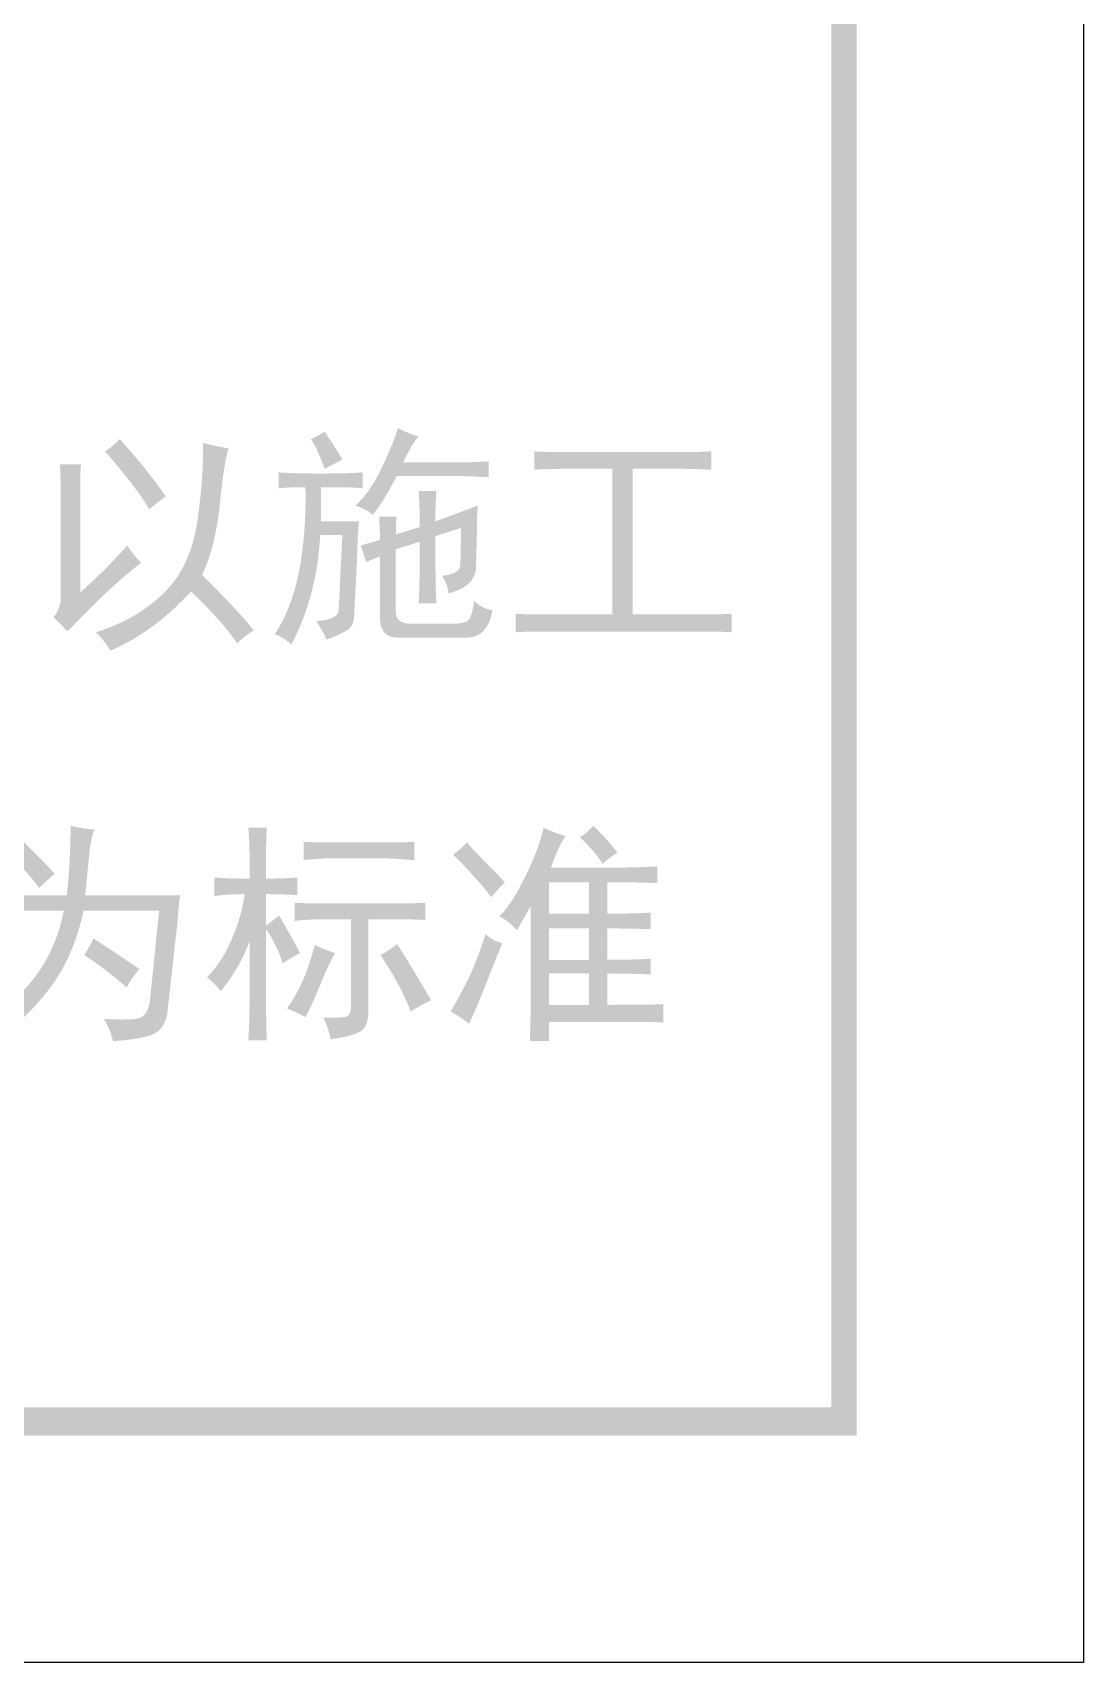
# Model space of a CAD drawing. Header units: inches. Extents: x 11 to 286, y 6 to 196.
# Drawn here: x 270.4 to 286.1, y 5.64 to 29.98 of the extents above; entities that cross this region are included whole.
import ezdxf

# ---------------------------------------------------------------- set-up
doc = ezdxf.new("R2010")
doc.units = ezdxf.units.IN
doc.header["$MEASUREMENT"] = 0
doc.layers.add('PDF_几何图形', color=7, linetype='Continuous')
doc.layers.add('PDF_实体填充', color=7, linetype='Continuous', true_color=0xffffff)

msp = doc.modelspace()

# ---------------------------------------------------------------- hatches: boundary and pattern name
at = {"layer": 'PDF_实体填充', "transparency": 33554559}
h = msp.add_hatch(color=7, dxfattribs=at)
h.paths.add_polyline_path([(254.31, 191.445), (254.734, 191.022), (282.716, 191.445)], flags=0)
h.paths.add_polyline_path([(254.734, 191.022), (282.716, 191.445), (282.335, 191.022)], flags=0)
h.paths.add_polyline_path([(282.716, 191.445), (282.335, 191.022), (282.716, 9.031)], flags=0)
h.paths.add_polyline_path([(282.335, 191.022), (282.716, 9.031), (282.335, 9.454)], flags=0)
h.paths.add_polyline_path([(282.716, 9.031), (282.335, 9.454), (254.31, 9.031)], flags=0)
h.paths.add_polyline_path([(282.335, 9.454), (254.31, 9.031), (254.734, 9.454)], flags=0)
h.paths.add_polyline_path([(254.31, 9.031), (254.734, 9.454), (254.31, 191.445)], flags=0)
h.paths.add_polyline_path([(254.734, 9.454), (254.31, 191.445), (254.734, 191.022), (254.734, 9.454)], flags=0)
h = msp.add_hatch(color=7, dxfattribs=at)
edge = h.paths.add_edge_path(flags=0)
edge.add_spline(control_points=[(273.331, 23.773), (273.287, 23.652), (273.243, 23.371), (273.199, 22.941)], knot_values=[0, 0, 0, 0, 1, 1, 1, 1], degree=3, periodic=0)
edge.add_spline(control_points=[(273.199, 22.941), (273.155, 22.511), (273.067, 22.158), (272.934, 21.883)], knot_values=[0, 0, 0, 0, 1, 1, 1, 1], degree=3, periodic=0)
edge.add_spline(control_points=[(272.934, 21.883), (273.309, 21.513), (273.563, 21.238), (273.706, 21.056)], knot_values=[0, 0, 0, 0, 1, 1, 1, 1], degree=3, periodic=0)
edge.add_spline(control_points=[(273.706, 21.056), (273.618, 21.001), (273.535, 20.94), (273.458, 20.863)], knot_values=[0, 0, 0, 0, 1, 1, 1, 1], degree=3, periodic=0)
edge.add_spline(control_points=[(273.458, 20.863), (273.293, 21.105), (273.061, 21.359), (272.769, 21.635)], knot_values=[0, 0, 0, 0, 1, 1, 1, 1], degree=3, periodic=0)
edge.add_spline(control_points=[(272.769, 21.635), (272.405, 21.238), (272.008, 20.946), (271.567, 20.753)], knot_values=[0, 0, 0, 0, 1, 1, 1, 1], degree=3, periodic=0)
edge.add_spline(control_points=[(271.567, 20.753), (271.474, 20.89), (271.402, 20.984), (271.347, 21.028)], knot_values=[0, 0, 0, 0, 1, 1, 1, 1], degree=3, periodic=0)
edge.add_spline(control_points=[(271.347, 21.028), (271.744, 21.149), (272.08, 21.342), (272.356, 21.607)], knot_values=[0, 0, 0, 0, 1, 1, 1, 1], degree=3, periodic=0)
edge.add_spline(control_points=[(272.356, 21.607), (272.631, 21.872), (272.797, 22.235), (272.863, 22.687)], knot_values=[0, 0, 0, 0, 1, 1, 1, 1], degree=3, periodic=0)
edge.add_spline(control_points=[(272.863, 22.687), (272.929, 23.139), (272.957, 23.531), (272.945, 23.856)], knot_values=[0, 0, 0, 0, 1, 1, 1, 1], degree=3, periodic=0)
edge.add_spline(control_points=[(272.945, 23.856), (273.1, 23.817), (273.232, 23.79), (273.331, 23.773)], knot_values=[0, 0, 0, 0, 1, 1, 1, 1], degree=3, periodic=0)
edge.add_line((273.331, 23.773), (273.331, 23.773))
edge = h.paths.add_edge_path(flags=0)
edge.add_spline(control_points=[(271.815, 22.324), (271.882, 22.224), (271.948, 22.136), (272.025, 22.064)], knot_values=[0, 0, 0, 0, 1, 1, 1, 1], degree=3, periodic=0)
edge.add_spline(control_points=[(272.025, 22.064), (271.716, 21.833), (271.352, 21.491), (270.923, 21.039)], knot_values=[0, 0, 0, 0, 1, 1, 1, 1], degree=3, periodic=0)
edge.add_spline(control_points=[(270.923, 21.039), (270.834, 21.138), (270.768, 21.205), (270.713, 21.249)], knot_values=[0, 0, 0, 0, 1, 1, 1, 1], degree=3, periodic=0)
edge.add_spline(control_points=[(270.713, 21.249), (270.785, 21.337), (270.823, 21.442), (270.823, 21.552)], knot_values=[0, 0, 0, 0, 1, 1, 1, 1], degree=3, periodic=0)
edge.add_line((270.823, 21.552), (270.823, 23.084))
edge.add_spline(control_points=[(270.823, 23.084), (270.823, 23.217), (270.818, 23.371), (270.812, 23.536)], knot_values=[0, 0, 0, 0, 1, 1, 1, 1], degree=3, periodic=0)
edge.add_line((270.812, 23.536), (271.126, 23.536))
edge.add_spline(control_points=[(271.126, 23.536), (271.115, 23.47), (271.115, 23.365), (271.115, 23.222)], knot_values=[0, 0, 0, 0, 1, 1, 1, 1], degree=3, periodic=0)
edge.add_line((271.115, 23.222), (271.115, 21.624))
edge.add_spline(control_points=[(271.115, 21.624), (271.38, 21.861), (271.612, 22.092), (271.815, 22.324)], knot_values=[0, 0, 0, 0, 1, 1, 1, 1], degree=3, periodic=0)
edge.add_line((271.815, 22.324), (271.815, 22.324))
edge = h.paths.add_edge_path(flags=0)
edge.add_spline(control_points=[(271.705, 23.911), (271.804, 23.801), (271.915, 23.674), (272.025, 23.542)], knot_values=[0, 0, 0, 0, 1, 1, 1, 1], degree=3, periodic=0)
edge.add_spline(control_points=[(272.025, 23.542), (272.135, 23.409), (272.256, 23.244), (272.394, 23.057)], knot_values=[0, 0, 0, 0, 1, 1, 1, 1], degree=3, periodic=0)
edge.add_spline(control_points=[(272.394, 23.057), (272.312, 23.002), (272.229, 22.935), (272.146, 22.864)], knot_values=[0, 0, 0, 0, 1, 1, 1, 1], degree=3, periodic=0)
edge.add_spline(control_points=[(272.146, 22.864), (272.025, 23.073), (271.804, 23.36), (271.485, 23.729)], knot_values=[0, 0, 0, 0, 1, 1, 1, 1], degree=3, periodic=0)
edge.add_spline(control_points=[(271.485, 23.729), (271.556, 23.773), (271.628, 23.834), (271.705, 23.911)], knot_values=[0, 0, 0, 0, 1, 1, 1, 1], degree=3, periodic=0)
edge.add_line((271.705, 23.911), (271.705, 23.911))
h = msp.add_hatch(color=7, dxfattribs=at)
edge = h.paths.add_edge_path(flags=0)
edge.add_spline(control_points=[(275.592, 22.406), (275.592, 22.505), (275.586, 22.621), (275.581, 22.754)], knot_values=[0, 0, 0, 0, 1, 1, 1, 1], degree=3, periodic=0)
edge.add_line((275.581, 22.754), (275.84, 22.754))
edge.add_spline(control_points=[(275.84, 22.754), (275.829, 22.632), (275.829, 22.544), (275.829, 22.489)], knot_values=[0, 0, 0, 0, 1, 1, 1, 1], degree=3, periodic=0)
edge.add_line((275.829, 22.489), (276.187, 22.599))
edge.add_spline(control_points=[(276.187, 22.599), (276.187, 22.776), (276.182, 22.952), (276.171, 23.139)], knot_values=[0, 0, 0, 0, 1, 1, 1, 1], degree=3, periodic=0)
edge.add_line((276.171, 23.139), (276.435, 23.139))
edge.add_spline(control_points=[(276.435, 23.139), (276.424, 22.974), (276.419, 22.82), (276.419, 22.682)], knot_values=[0, 0, 0, 0, 1, 1, 1, 1], degree=3, periodic=0)
edge.add_line((276.419, 22.682), (277.053, 22.919))
edge.add_spline(control_points=[(277.053, 22.919), (277.042, 22.776), (277.042, 22.66), (277.042, 22.561)], knot_values=[0, 0, 0, 0, 1, 1, 1, 1], degree=3, periodic=0)
edge.add_line((277.042, 22.561), (277.025, 21.954))
edge.add_spline(control_points=[(277.025, 21.954), (277.003, 21.861), (276.965, 21.789), (276.898, 21.739)], knot_values=[0, 0, 0, 0, 1, 1, 1, 1], degree=3, periodic=0)
edge.add_spline(control_points=[(276.898, 21.739), (276.832, 21.684), (276.739, 21.64), (276.612, 21.607)], knot_values=[0, 0, 0, 0, 1, 1, 1, 1], degree=3, periodic=0)
edge.add_spline(control_points=[(276.612, 21.607), (276.612, 21.695), (276.579, 21.783), (276.518, 21.872)], knot_values=[0, 0, 0, 0, 1, 1, 1, 1], degree=3, periodic=0)
edge.add_spline(control_points=[(276.518, 21.872), (276.705, 21.888), (276.799, 21.949), (276.794, 22.048)], knot_values=[0, 0, 0, 0, 1, 1, 1, 1], degree=3, periodic=0)
edge.add_line((276.794, 22.048), (276.805, 22.588))
edge.add_line((276.805, 22.588), (276.419, 22.461))
edge.add_spline(control_points=[(276.419, 22.461), (276.419, 21.965), (276.424, 21.629), (276.435, 21.458)], knot_values=[0, 0, 0, 0, 1, 1, 1, 1], degree=3, periodic=0)
edge.add_line((276.435, 21.458), (276.171, 21.458))
edge.add_spline(control_points=[(276.171, 21.458), (276.182, 21.679), (276.187, 21.982), (276.187, 22.379)], knot_values=[0, 0, 0, 0, 1, 1, 1, 1], degree=3, periodic=0)
edge.add_line((276.187, 22.379), (275.829, 22.268))
edge.add_line((275.829, 22.268), (275.829, 21.331))
edge.add_spline(control_points=[(275.829, 21.331), (275.829, 21.21), (275.906, 21.155), (276.061, 21.155)], knot_values=[0, 0, 0, 0, 1, 1, 1, 1], degree=3, periodic=0)
edge.add_line((276.061, 21.155), (276.694, 21.155))
edge.add_spline(control_points=[(276.694, 21.155), (276.777, 21.155), (276.843, 21.166), (276.893, 21.194)], knot_values=[0, 0, 0, 0, 1, 1, 1, 1], degree=3, periodic=0)
edge.add_spline(control_points=[(276.893, 21.194), (276.942, 21.221), (276.976, 21.32), (276.998, 21.497)], knot_values=[0, 0, 0, 0, 1, 1, 1, 1], degree=3, periodic=0)
edge.add_spline(control_points=[(276.998, 21.497), (277.08, 21.414), (277.174, 21.37), (277.273, 21.359)], knot_values=[0, 0, 0, 0, 1, 1, 1, 1], degree=3, periodic=0)
edge.add_spline(control_points=[(277.273, 21.359), (277.229, 21.083), (277.097, 20.946), (276.876, 20.946)], knot_values=[0, 0, 0, 0, 1, 1, 1, 1], degree=3, periodic=0)
edge.add_line((276.876, 20.946), (275.868, 20.946))
edge.add_spline(control_points=[(275.868, 20.946), (275.68, 20.946), (275.592, 21.05), (275.592, 21.249)], knot_values=[0, 0, 0, 0, 1, 1, 1, 1], degree=3, periodic=0)
edge.add_line((275.592, 21.249), (275.592, 22.158))
edge.add_spline(control_points=[(275.592, 22.158), (275.526, 22.136), (275.46, 22.109), (275.388, 22.076)], knot_values=[0, 0, 0, 0, 1, 1, 1, 1], degree=3, periodic=0)
edge.add_line((275.388, 22.076), (275.305, 22.324))
edge.add_line((275.305, 22.324), (275.592, 22.406))
edge = h.paths.add_edge_path(flags=0)
edge.add_spline(control_points=[(275.333, 23.178), (275.212, 23.189), (275.09, 23.194), (274.975, 23.194)], knot_values=[0, 0, 0, 0, 1, 1, 1, 1], degree=3, periodic=0)
edge.add_line((274.975, 23.194), (274.71, 23.194))
edge.add_line((274.71, 23.194), (274.71, 22.682))
edge.add_line((274.71, 22.682), (275.278, 22.682))
edge.add_spline(control_points=[(275.278, 22.682), (275.267, 22.572), (275.256, 22.384), (275.25, 22.131)], knot_values=[0, 0, 0, 0, 1, 1, 1, 1], degree=3, periodic=0)
edge.add_line((275.25, 22.131), (275.206, 21.276))
edge.add_spline(control_points=[(275.206, 21.276), (275.206, 21.172), (275.168, 21.1), (275.096, 21.056)], knot_values=[0, 0, 0, 0, 1, 1, 1, 1], degree=3, periodic=0)
edge.add_spline(control_points=[(275.096, 21.056), (275.019, 21.012), (274.92, 20.962), (274.793, 20.918)], knot_values=[0, 0, 0, 0, 1, 1, 1, 1], degree=3, periodic=0)
edge.add_spline(control_points=[(274.793, 20.918), (274.765, 20.984), (274.716, 21.072), (274.644, 21.194)], knot_values=[0, 0, 0, 0, 1, 1, 1, 1], degree=3, periodic=0)
edge.add_spline(control_points=[(274.644, 21.194), (274.864, 21.21), (274.975, 21.265), (274.975, 21.359)], knot_values=[0, 0, 0, 0, 1, 1, 1, 1], degree=3, periodic=0)
edge.add_line((274.975, 21.359), (275.03, 22.478))
edge.add_line((275.03, 22.478), (274.699, 22.478))
edge.add_spline(control_points=[(274.699, 22.478), (274.666, 21.872), (274.523, 21.326), (274.269, 20.846)], knot_values=[0, 0, 0, 0, 1, 1, 1, 1], degree=3, periodic=0)
edge.add_spline(control_points=[(274.269, 20.846), (274.192, 20.912), (274.109, 20.968), (274.021, 21.001)], knot_values=[0, 0, 0, 0, 1, 1, 1, 1], degree=3, periodic=0)
edge.add_spline(control_points=[(274.021, 21.001), (274.341, 21.475), (274.495, 22.208), (274.479, 23.194)], knot_values=[0, 0, 0, 0, 1, 1, 1, 1], degree=3, periodic=0)
edge.add_spline(control_points=[(274.479, 23.194), (274.33, 23.194), (274.197, 23.189), (274.076, 23.178)], knot_values=[0, 0, 0, 0, 1, 1, 1, 1], degree=3, periodic=0)
edge.add_line((274.076, 23.178), (274.076, 23.415))
edge.add_spline(control_points=[(274.076, 23.415), (274.219, 23.404), (274.429, 23.398), (274.699, 23.398)], knot_values=[0, 0, 0, 0, 1, 1, 1, 1], degree=3, periodic=0)
edge.add_spline(control_points=[(274.699, 23.398), (274.975, 23.398), (275.184, 23.404), (275.333, 23.415)], knot_values=[0, 0, 0, 0, 1, 1, 1, 1], degree=3, periodic=0)
edge.add_line((275.333, 23.415), (275.333, 23.178))
edge = h.paths.add_edge_path(flags=0)
edge.add_spline(control_points=[(276.171, 23.95), (276.116, 23.906), (276.038, 23.773), (275.939, 23.564)], knot_values=[0, 0, 0, 0, 1, 1, 1, 1], degree=3, periodic=0)
edge.add_line((275.939, 23.564), (276.711, 23.564))
edge.add_spline(control_points=[(276.711, 23.564), (276.876, 23.564), (277.042, 23.569), (277.218, 23.58)], knot_values=[0, 0, 0, 0, 1, 1, 1, 1], degree=3, periodic=0)
edge.add_line((277.218, 23.58), (277.218, 23.343))
edge.add_spline(control_points=[(277.218, 23.343), (277.042, 23.354), (276.876, 23.36), (276.711, 23.36)], knot_values=[0, 0, 0, 0, 1, 1, 1, 1], degree=3, periodic=0)
edge.add_line((276.711, 23.36), (275.84, 23.36))
edge.add_spline(control_points=[(275.84, 23.36), (275.719, 23.117), (275.603, 22.924), (275.482, 22.781)], knot_values=[0, 0, 0, 0, 1, 1, 1, 1], degree=3, periodic=0)
edge.add_spline(control_points=[(275.482, 22.781), (275.416, 22.842), (275.333, 22.886), (275.223, 22.919)], knot_values=[0, 0, 0, 0, 1, 1, 1, 1], degree=3, periodic=0)
edge.add_spline(control_points=[(275.223, 22.919), (275.366, 23.046), (275.504, 23.239), (275.625, 23.498)], knot_values=[0, 0, 0, 0, 1, 1, 1, 1], degree=3, periodic=0)
edge.add_spline(control_points=[(275.625, 23.498), (275.746, 23.751), (275.823, 23.944), (275.857, 24.076)], knot_values=[0, 0, 0, 0, 1, 1, 1, 1], degree=3, periodic=0)
edge.add_spline(control_points=[(275.857, 24.076), (275.972, 24.021), (276.077, 23.977), (276.171, 23.95)], knot_values=[0, 0, 0, 0, 1, 1, 1, 1], degree=3, periodic=0)
edge.add_line((276.171, 23.95), (276.171, 23.95))
edge = h.paths.add_edge_path(flags=0)
edge.add_spline(control_points=[(274.765, 24.021), (274.864, 23.878), (274.953, 23.74), (275.03, 23.608)], knot_values=[0, 0, 0, 0, 1, 1, 1, 1], degree=3, periodic=0)
edge.add_spline(control_points=[(275.03, 23.608), (274.942, 23.558), (274.853, 23.514), (274.765, 23.47)], knot_values=[0, 0, 0, 0, 1, 1, 1, 1], degree=3, periodic=0)
edge.add_spline(control_points=[(274.765, 23.47), (274.699, 23.652), (274.633, 23.801), (274.561, 23.911)], knot_values=[0, 0, 0, 0, 1, 1, 1, 1], degree=3, periodic=0)
edge.add_spline(control_points=[(274.561, 23.911), (274.633, 23.944), (274.699, 23.983), (274.765, 24.021)], knot_values=[0, 0, 0, 0, 1, 1, 1, 1], degree=3, periodic=0)
edge.add_line((274.765, 24.021), (274.765, 24.021))
h = msp.add_hatch(color=7, dxfattribs=at)
edge = h.paths.add_edge_path(flags=0)
edge.add_spline(control_points=[(279.936, 23.718), (280.157, 23.718), (280.355, 23.718), (280.543, 23.729)], knot_values=[0, 0, 0, 0, 1, 1, 1, 1], degree=3, periodic=0)
edge.add_line((280.543, 23.729), (280.543, 23.454))
edge.add_spline(control_points=[(280.543, 23.454), (280.355, 23.465), (280.157, 23.47), (279.936, 23.47)], knot_values=[0, 0, 0, 0, 1, 1, 1, 1], degree=3, periodic=0)
edge.add_line((279.936, 23.47), (279.368, 23.47))
edge.add_line((279.368, 23.47), (279.368, 21.293))
edge.add_line((279.368, 21.293), (280.267, 21.293))
edge.add_spline(control_points=[(280.267, 21.293), (280.476, 21.293), (280.669, 21.293), (280.846, 21.304)], knot_values=[0, 0, 0, 0, 1, 1, 1, 1], degree=3, periodic=0)
edge.add_line((280.846, 21.304), (280.846, 21.028))
edge.add_spline(control_points=[(280.846, 21.028), (280.669, 21.039), (280.476, 21.039), (280.278, 21.039)], knot_values=[0, 0, 0, 0, 1, 1, 1, 1], degree=3, periodic=0)
edge.add_line((280.278, 21.039), (278.145, 21.039))
edge.add_spline(control_points=[(278.145, 21.039), (277.941, 21.039), (277.764, 21.039), (277.621, 21.028)], knot_values=[0, 0, 0, 0, 1, 1, 1, 1], degree=3, periodic=0)
edge.add_line((277.621, 21.028), (277.621, 21.304))
edge.add_spline(control_points=[(277.621, 21.304), (277.775, 21.293), (277.952, 21.293), (278.156, 21.293)], knot_values=[0, 0, 0, 0, 1, 1, 1, 1], degree=3, periodic=0)
edge.add_line((278.156, 21.293), (279.065, 21.293))
edge.add_line((279.065, 21.293), (279.065, 23.47))
edge.add_line((279.065, 23.47), (278.514, 23.47))
edge.add_spline(control_points=[(278.514, 23.47), (278.272, 23.47), (278.068, 23.465), (277.897, 23.454)], knot_values=[0, 0, 0, 0, 1, 1, 1, 1], degree=3, periodic=0)
edge.add_line((277.897, 23.454), (277.897, 23.729))
edge.add_spline(control_points=[(277.897, 23.729), (278.068, 23.718), (278.272, 23.718), (278.514, 23.718)], knot_values=[0, 0, 0, 0, 1, 1, 1, 1], degree=3, periodic=0)
edge.add_line((278.514, 23.718), (279.936, 23.718))
h = msp.add_hatch(color=7, dxfattribs=at)
edge = h.paths.add_edge_path(flags=0)
edge.add_spline(control_points=[(271.327, 18.082), (271.288, 17.994), (271.261, 17.872), (271.25, 17.718)], knot_values=[0, 0, 0, 0, 1, 1, 1, 1], degree=3, periodic=0)
edge.add_spline(control_points=[(271.25, 17.718), (271.233, 17.564), (271.211, 17.354), (271.189, 17.101)], knot_values=[0, 0, 0, 0, 1, 1, 1, 1], degree=3, periodic=0)
edge.add_line((271.189, 17.101), (272.606, 17.101))
edge.add_spline(control_points=[(272.606, 17.101), (272.584, 16.946), (272.573, 16.814), (272.567, 16.704)], knot_values=[0, 0, 0, 0, 1, 1, 1, 1], degree=3, periodic=0)
edge.add_line((272.567, 16.704), (272.413, 15.326))
edge.add_spline(control_points=[(272.413, 15.326), (272.385, 15.16), (272.297, 15.05), (272.154, 15.006)], knot_values=[0, 0, 0, 0, 1, 1, 1, 1], degree=3, periodic=0)
edge.add_spline(control_points=[(272.154, 15.006), (272.005, 14.962), (271.823, 14.934), (271.603, 14.923)], knot_values=[0, 0, 0, 0, 1, 1, 1, 1], degree=3, periodic=0)
edge.add_spline(control_points=[(271.603, 14.923), (271.569, 15.056), (271.525, 15.166), (271.465, 15.254)], knot_values=[0, 0, 0, 0, 1, 1, 1, 1], degree=3, periodic=0)
edge.add_spline(control_points=[(271.465, 15.254), (271.74, 15.238), (271.917, 15.243), (271.999, 15.265)], knot_values=[0, 0, 0, 0, 1, 1, 1, 1], degree=3, periodic=0)
edge.add_spline(control_points=[(271.999, 15.265), (272.082, 15.293), (272.132, 15.375), (272.154, 15.519)], knot_values=[0, 0, 0, 0, 1, 1, 1, 1], degree=3, periodic=0)
edge.add_line((272.154, 15.519), (272.292, 16.869))
edge.add_line((272.292, 16.869), (271.162, 16.869))
edge.add_spline(control_points=[(271.162, 16.869), (271.073, 16.445), (270.919, 16.075), (270.699, 15.767)], knot_values=[0, 0, 0, 0, 1, 1, 1, 1], degree=3, periodic=0)
edge.add_spline(control_points=[(270.699, 15.767), (270.473, 15.453), (270.191, 15.177), (269.85, 14.923)], knot_values=[0, 0, 0, 0, 1, 1, 1, 1], degree=3, periodic=0)
edge.add_spline(control_points=[(269.85, 14.923), (269.756, 15.045), (269.673, 15.127), (269.602, 15.171)], knot_values=[0, 0, 0, 0, 1, 1, 1, 1], degree=3, periodic=0)
edge.add_spline(control_points=[(269.602, 15.171), (269.894, 15.315), (270.158, 15.535), (270.395, 15.827)], knot_values=[0, 0, 0, 0, 1, 1, 1, 1], degree=3, periodic=0)
edge.add_spline(control_points=[(270.395, 15.827), (270.627, 16.114), (270.787, 16.461), (270.869, 16.869)], knot_values=[0, 0, 0, 0, 1, 1, 1, 1], degree=3, periodic=0)
edge.add_line((270.869, 16.869), (270.417, 16.869))
edge.add_spline(control_points=[(270.417, 16.869), (270.258, 16.869), (270.054, 16.864), (269.811, 16.853)], knot_values=[0, 0, 0, 0, 1, 1, 1, 1], degree=3, periodic=0)
edge.add_line((269.811, 16.853), (269.811, 17.117))
edge.add_spline(control_points=[(269.811, 17.117), (270.054, 17.106), (270.224, 17.101), (270.318, 17.101)], knot_values=[0, 0, 0, 0, 1, 1, 1, 1], degree=3, periodic=0)
edge.add_line((270.318, 17.101), (270.913, 17.101))
edge.add_spline(control_points=[(270.913, 17.101), (270.947, 17.409), (270.969, 17.757), (270.969, 18.137)], knot_values=[0, 0, 0, 0, 1, 1, 1, 1], degree=3, periodic=0)
edge.add_spline(control_points=[(270.969, 18.137), (271.112, 18.104), (271.233, 18.087), (271.327, 18.082)], knot_values=[0, 0, 0, 0, 1, 1, 1, 1], degree=3, periodic=0)
edge.add_line((271.327, 18.082), (271.327, 18.082))
edge = h.paths.add_edge_path(flags=0)
edge.add_spline(control_points=[(271.31, 16.456), (271.542, 16.307), (271.768, 16.153), (271.999, 15.998)], knot_values=[0, 0, 0, 0, 1, 1, 1, 1], degree=3, periodic=0)
edge.add_spline(control_points=[(271.999, 15.998), (271.944, 15.943), (271.878, 15.849), (271.806, 15.723)], knot_values=[0, 0, 0, 0, 1, 1, 1, 1], degree=3, periodic=0)
edge.add_spline(control_points=[(271.806, 15.723), (271.603, 15.905), (271.393, 16.064), (271.173, 16.208)], knot_values=[0, 0, 0, 0, 1, 1, 1, 1], degree=3, periodic=0)
edge.add_spline(control_points=[(271.173, 16.208), (271.239, 16.307), (271.283, 16.39), (271.31, 16.456)], knot_values=[0, 0, 0, 0, 1, 1, 1, 1], degree=3, periodic=0)
edge.add_line((271.31, 16.456), (271.31, 16.456))
edge = h.paths.add_edge_path(flags=0)
edge.add_spline(control_points=[(270.004, 17.762), (270.081, 17.828), (270.153, 17.889), (270.208, 17.955)], knot_values=[0, 0, 0, 0, 1, 1, 1, 1], degree=3, periodic=0)
edge.add_spline(control_points=[(270.208, 17.955), (270.461, 17.707), (270.638, 17.531), (270.732, 17.42)], knot_values=[0, 0, 0, 0, 1, 1, 1, 1], degree=3, periodic=0)
edge.add_spline(control_points=[(270.732, 17.42), (270.654, 17.354), (270.577, 17.283), (270.5, 17.211)], knot_values=[0, 0, 0, 0, 1, 1, 1, 1], degree=3, periodic=0)
edge.add_spline(control_points=[(270.5, 17.211), (270.395, 17.354), (270.23, 17.542), (270.004, 17.762)], knot_values=[0, 0, 0, 0, 1, 1, 1, 1], degree=3, periodic=0)
edge.add_line((270.004, 17.762), (270.004, 17.762))
h = msp.add_hatch(color=7, dxfattribs=at)
edge = h.paths.add_edge_path(flags=0)
edge.add_spline(control_points=[(273.643, 17.679), (273.643, 17.823), (273.637, 17.966), (273.626, 18.109)], knot_values=[0, 0, 0, 0, 1, 1, 1, 1], degree=3, periodic=0)
edge.add_line((273.626, 18.109), (273.902, 18.109))
edge.add_spline(control_points=[(273.902, 18.109), (273.891, 17.977), (273.891, 17.834), (273.891, 17.679)], knot_values=[0, 0, 0, 0, 1, 1, 1, 1], degree=3, periodic=0)
edge.add_line((273.891, 17.679), (273.891, 17.349))
edge.add_spline(control_points=[(273.891, 17.349), (274.034, 17.349), (274.194, 17.354), (274.359, 17.365)], knot_values=[0, 0, 0, 0, 1, 1, 1, 1], degree=3, periodic=0)
edge.add_line((274.359, 17.365), (274.359, 17.101))
edge.add_spline(control_points=[(274.359, 17.101), (274.194, 17.112), (274.034, 17.117), (273.891, 17.117)], knot_values=[0, 0, 0, 0, 1, 1, 1, 1], degree=3, periodic=0)
edge.add_line((273.891, 17.117), (273.891, 16.649))
edge.add_spline(control_points=[(273.891, 16.649), (273.951, 16.693), (274.017, 16.742), (274.084, 16.798)], knot_values=[0, 0, 0, 0, 1, 1, 1, 1], degree=3, periodic=0)
edge.add_spline(control_points=[(274.084, 16.798), (274.199, 16.605), (274.304, 16.417), (274.398, 16.235)], knot_values=[0, 0, 0, 0, 1, 1, 1, 1], degree=3, periodic=0)
edge.add_spline(control_points=[(274.398, 16.235), (274.299, 16.186), (274.21, 16.136), (274.139, 16.081)], knot_values=[0, 0, 0, 0, 1, 1, 1, 1], degree=3, periodic=0)
edge.add_spline(control_points=[(274.139, 16.081), (274.084, 16.263), (274.001, 16.434), (273.891, 16.594)], knot_values=[0, 0, 0, 0, 1, 1, 1, 1], degree=3, periodic=0)
edge.add_line((273.891, 16.594), (273.891, 15.519))
edge.add_spline(control_points=[(273.891, 15.519), (273.891, 15.32), (273.891, 15.133), (273.902, 14.934)], knot_values=[0, 0, 0, 0, 1, 1, 1, 1], degree=3, periodic=0)
edge.add_line((273.902, 14.934), (273.626, 14.934))
edge.add_spline(control_points=[(273.626, 14.934), (273.637, 15.138), (273.643, 15.331), (273.643, 15.519)], knot_values=[0, 0, 0, 0, 1, 1, 1, 1], degree=3, periodic=0)
edge.add_line((273.643, 15.519), (273.643, 16.412))
edge.add_spline(control_points=[(273.643, 16.412), (273.549, 16.153), (273.406, 15.905), (273.213, 15.668)], knot_values=[0, 0, 0, 0, 1, 1, 1, 1], degree=3, periodic=0)
edge.add_spline(control_points=[(273.213, 15.668), (273.158, 15.739), (273.086, 15.811), (273.009, 15.877)], knot_values=[0, 0, 0, 0, 1, 1, 1, 1], degree=3, periodic=0)
edge.add_spline(control_points=[(273.009, 15.877), (273.163, 16.031), (273.284, 16.224), (273.384, 16.461)], knot_values=[0, 0, 0, 0, 1, 1, 1, 1], degree=3, periodic=0)
edge.add_spline(control_points=[(273.384, 16.461), (273.483, 16.693), (273.543, 16.913), (273.571, 17.117)], knot_values=[0, 0, 0, 0, 1, 1, 1, 1], degree=3, periodic=0)
edge.add_spline(control_points=[(273.571, 17.117), (273.395, 17.117), (273.246, 17.106), (273.119, 17.09)], knot_values=[0, 0, 0, 0, 1, 1, 1, 1], degree=3, periodic=0)
edge.add_line((273.119, 17.09), (273.119, 17.365))
edge.add_spline(control_points=[(273.119, 17.365), (273.29, 17.354), (273.466, 17.349), (273.643, 17.349)], knot_values=[0, 0, 0, 0, 1, 1, 1, 1], degree=3, periodic=0)
edge.add_line((273.643, 17.349), (273.643, 17.679))
edge = h.paths.add_edge_path(flags=0)
edge.add_spline(control_points=[(275.792, 16.979), (275.974, 16.979), (276.134, 16.979), (276.272, 16.99)], knot_values=[0, 0, 0, 0, 1, 1, 1, 1], degree=3, periodic=0)
edge.add_line((276.272, 16.99), (276.272, 16.731))
edge.add_spline(control_points=[(276.272, 16.731), (276.134, 16.737), (275.991, 16.742), (275.848, 16.742)], knot_values=[0, 0, 0, 0, 1, 1, 1, 1], degree=3, periodic=0)
edge.add_line((275.848, 16.742), (275.418, 16.742))
edge.add_line((275.418, 16.742), (275.418, 15.353))
edge.add_spline(control_points=[(275.418, 15.353), (275.418, 15.205), (275.373, 15.105), (275.291, 15.061)], knot_values=[0, 0, 0, 0, 1, 1, 1, 1], degree=3, periodic=0)
edge.add_spline(control_points=[(275.291, 15.061), (275.208, 15.017), (275.065, 14.979), (274.855, 14.951)], knot_values=[0, 0, 0, 0, 1, 1, 1, 1], degree=3, periodic=0)
edge.add_spline(control_points=[(274.855, 14.951), (274.833, 15.061), (274.8, 15.171), (274.745, 15.271)], knot_values=[0, 0, 0, 0, 1, 1, 1, 1], degree=3, periodic=0)
edge.add_spline(control_points=[(274.745, 15.271), (274.927, 15.271), (275.043, 15.276), (275.087, 15.287)], knot_values=[0, 0, 0, 0, 1, 1, 1, 1], degree=3, periodic=0)
edge.add_spline(control_points=[(275.087, 15.287), (275.131, 15.298), (275.159, 15.353), (275.159, 15.447)], knot_values=[0, 0, 0, 0, 1, 1, 1, 1], degree=3, periodic=0)
edge.add_line((275.159, 15.447), (275.159, 16.742))
edge.add_line((275.159, 16.742), (274.811, 16.742))
edge.add_spline(control_points=[(274.811, 16.742), (274.58, 16.742), (274.414, 16.731), (274.315, 16.715)], knot_values=[0, 0, 0, 0, 1, 1, 1, 1], degree=3, periodic=0)
edge.add_line((274.315, 16.715), (274.315, 16.99))
edge.add_spline(control_points=[(274.315, 16.99), (274.436, 16.979), (274.602, 16.979), (274.811, 16.979)], knot_values=[0, 0, 0, 0, 1, 1, 1, 1], degree=3, periodic=0)
edge.add_line((274.811, 16.979), (275.792, 16.979))
edge = h.paths.add_edge_path(flags=0)
edge.add_spline(control_points=[(275.638, 17.889), (275.831, 17.889), (275.985, 17.889), (276.107, 17.9)], knot_values=[0, 0, 0, 0, 1, 1, 1, 1], degree=3, periodic=0)
edge.add_line((276.107, 17.9), (276.107, 17.624))
edge.add_spline(control_points=[(276.107, 17.624), (275.93, 17.641), (275.748, 17.652), (275.555, 17.652)], knot_values=[0, 0, 0, 0, 1, 1, 1, 1], degree=3, periodic=0)
edge.add_line((275.555, 17.652), (274.883, 17.652))
edge.add_spline(control_points=[(274.883, 17.652), (274.734, 17.652), (274.591, 17.641), (274.453, 17.624)], knot_values=[0, 0, 0, 0, 1, 1, 1, 1], degree=3, periodic=0)
edge.add_line((274.453, 17.624), (274.453, 17.9))
edge.add_spline(control_points=[(274.453, 17.9), (274.58, 17.889), (274.723, 17.889), (274.883, 17.889)], knot_values=[0, 0, 0, 0, 1, 1, 1, 1], degree=3, periodic=0)
edge.add_line((274.883, 17.889), (275.638, 17.889))
edge = h.paths.add_edge_path(flags=0)
edge.add_spline(control_points=[(275.848, 16.373), (276.046, 16.059), (276.217, 15.778), (276.355, 15.53)], knot_values=[0, 0, 0, 0, 1, 1, 1, 1], degree=3, periodic=0)
edge.add_spline(control_points=[(276.355, 15.53), (276.255, 15.486), (276.151, 15.43), (276.051, 15.364)], knot_values=[0, 0, 0, 0, 1, 1, 1, 1], degree=3, periodic=0)
edge.add_spline(control_points=[(276.051, 15.364), (275.952, 15.629), (275.798, 15.91), (275.599, 16.208)], knot_values=[0, 0, 0, 0, 1, 1, 1, 1], degree=3, periodic=0)
edge.add_spline(control_points=[(275.599, 16.208), (275.688, 16.252), (275.77, 16.307), (275.848, 16.373)], knot_values=[0, 0, 0, 0, 1, 1, 1, 1], degree=3, periodic=0)
edge.add_line((275.848, 16.373), (275.848, 16.373))
edge = h.paths.add_edge_path(flags=0)
edge.add_spline(control_points=[(274.921, 16.235), (274.883, 16.18), (274.811, 16.031), (274.712, 15.794)], knot_values=[0, 0, 0, 0, 1, 1, 1, 1], degree=3, periodic=0)
edge.add_spline(control_points=[(274.712, 15.794), (274.613, 15.552), (274.536, 15.381), (274.481, 15.282)], knot_values=[0, 0, 0, 0, 1, 1, 1, 1], degree=3, periodic=0)
edge.add_spline(control_points=[(274.481, 15.282), (274.398, 15.326), (274.304, 15.37), (274.205, 15.408)], knot_values=[0, 0, 0, 0, 1, 1, 1, 1], degree=3, periodic=0)
edge.add_spline(control_points=[(274.205, 15.408), (274.326, 15.59), (274.414, 15.756), (274.475, 15.91)], knot_values=[0, 0, 0, 0, 1, 1, 1, 1], degree=3, periodic=0)
edge.add_spline(control_points=[(274.475, 15.91), (274.53, 16.059), (274.58, 16.208), (274.618, 16.357)], knot_values=[0, 0, 0, 0, 1, 1, 1, 1], degree=3, periodic=0)
edge.add_spline(control_points=[(274.618, 16.357), (274.718, 16.312), (274.822, 16.268), (274.921, 16.235)], knot_values=[0, 0, 0, 0, 1, 1, 1, 1], degree=3, periodic=0)
edge.add_line((274.921, 16.235), (274.921, 16.235))
h = msp.add_hatch(color=7, dxfattribs=at)
edge = h.paths.add_edge_path(flags=0)
edge.add_spline(control_points=[(277.375, 16.786), (277.485, 16.886), (277.607, 17.068), (277.744, 17.343)], knot_values=[0, 0, 0, 0, 1, 1, 1, 1], degree=3, periodic=0)
edge.add_spline(control_points=[(277.744, 17.343), (277.882, 17.613), (277.981, 17.867), (278.037, 18.109)], knot_values=[0, 0, 0, 0, 1, 1, 1, 1], degree=3, periodic=0)
edge.add_spline(control_points=[(278.037, 18.109), (278.136, 18.06), (278.246, 18.016), (278.367, 17.983)], knot_values=[0, 0, 0, 0, 1, 1, 1, 1], degree=3, periodic=0)
edge.add_spline(control_points=[(278.367, 17.983), (278.312, 17.916), (278.235, 17.762), (278.147, 17.514)], knot_values=[0, 0, 0, 0, 1, 1, 1, 1], degree=3, periodic=0)
edge.add_line((278.147, 17.514), (279.155, 17.514))
edge.add_spline(control_points=[(279.155, 17.514), (279.365, 17.514), (279.558, 17.52), (279.734, 17.531)], knot_values=[0, 0, 0, 0, 1, 1, 1, 1], degree=3, periodic=0)
edge.add_line((279.734, 17.531), (279.734, 17.283))
edge.add_spline(control_points=[(279.734, 17.283), (279.547, 17.288), (279.354, 17.294), (279.155, 17.294)], knot_values=[0, 0, 0, 0, 1, 1, 1, 1], degree=3, periodic=0)
edge.add_line((279.155, 17.294), (278.99, 17.294))
edge.add_line((278.99, 17.294), (278.99, 16.825))
edge.add_spline(control_points=[(278.99, 16.825), (279.255, 16.825), (279.47, 16.831), (279.635, 16.842)], knot_values=[0, 0, 0, 0, 1, 1, 1, 1], degree=3, periodic=0)
edge.add_line((279.635, 16.842), (279.635, 16.594))
edge.add_spline(control_points=[(279.635, 16.594), (279.47, 16.599), (279.255, 16.605), (278.99, 16.605)], knot_values=[0, 0, 0, 0, 1, 1, 1, 1], degree=3, periodic=0)
edge.add_line((278.99, 16.605), (278.99, 16.136))
edge.add_spline(control_points=[(278.99, 16.136), (279.266, 16.136), (279.481, 16.142), (279.635, 16.153)], knot_values=[0, 0, 0, 0, 1, 1, 1, 1], degree=3, periodic=0)
edge.add_line((279.635, 16.153), (279.635, 15.916))
edge.add_spline(control_points=[(279.635, 15.916), (279.481, 15.927), (279.266, 15.932), (278.99, 15.932)], knot_values=[0, 0, 0, 0, 1, 1, 1, 1], degree=3, periodic=0)
edge.add_line((278.99, 15.932), (278.99, 15.464))
edge.add_spline(control_points=[(278.99, 15.464), (279.376, 15.464), (279.652, 15.464), (279.828, 15.475)], knot_values=[0, 0, 0, 0, 1, 1, 1, 1], degree=3, periodic=0)
edge.add_line((279.828, 15.475), (279.828, 15.199))
edge.add_spline(control_points=[(279.828, 15.199), (279.652, 15.21), (279.459, 15.21), (279.238, 15.21)], knot_values=[0, 0, 0, 0, 1, 1, 1, 1], degree=3, periodic=0)
edge.add_line((279.238, 15.21), (278.119, 15.21))
edge.add_line((278.119, 15.21), (278.119, 14.923))
edge.add_line((278.119, 14.923), (277.833, 14.923))
edge.add_spline(control_points=[(277.833, 14.923), (277.838, 15.089), (277.844, 15.32), (277.844, 15.629)], knot_values=[0, 0, 0, 0, 1, 1, 1, 1], degree=3, periodic=0)
edge.add_line((277.844, 15.629), (277.844, 16.935))
edge.add_spline(control_points=[(277.844, 16.935), (277.788, 16.836), (277.717, 16.715), (277.64, 16.577)], knot_values=[0, 0, 0, 0, 1, 1, 1, 1], degree=3, periodic=0)
edge.add_spline(control_points=[(277.64, 16.577), (277.562, 16.665), (277.474, 16.737), (277.375, 16.786)], knot_values=[0, 0, 0, 0, 1, 1, 1, 1], degree=3, periodic=0)
edge.add_line((277.375, 16.786), (277.375, 16.786))
edge = h.paths.add_edge_path(flags=0)
edge.add_spline(control_points=[(277.419, 16.384), (277.325, 16.153), (277.237, 15.932), (277.155, 15.723)], knot_values=[0, 0, 0, 0, 1, 1, 1, 1], degree=3, periodic=0)
edge.add_spline(control_points=[(277.155, 15.723), (277.072, 15.513), (276.995, 15.331), (276.923, 15.182)], knot_values=[0, 0, 0, 0, 1, 1, 1, 1], degree=3, periodic=0)
edge.add_spline(control_points=[(276.923, 15.182), (276.835, 15.249), (276.747, 15.309), (276.647, 15.364)], knot_values=[0, 0, 0, 0, 1, 1, 1, 1], degree=3, periodic=0)
edge.add_spline(control_points=[(276.647, 15.364), (276.747, 15.53), (276.835, 15.695), (276.918, 15.866)], knot_values=[0, 0, 0, 0, 1, 1, 1, 1], degree=3, periodic=0)
edge.add_spline(control_points=[(276.918, 15.866), (277, 16.037), (277.083, 16.257), (277.171, 16.522)], knot_values=[0, 0, 0, 0, 1, 1, 1, 1], degree=3, periodic=0)
edge.add_spline(control_points=[(277.171, 16.522), (277.232, 16.456), (277.314, 16.412), (277.419, 16.384)], knot_values=[0, 0, 0, 0, 1, 1, 1, 1], degree=3, periodic=0)
edge.add_line((277.419, 16.384), (277.419, 16.384))
h.paths.add_polyline_path([(278.715, 16.136), (278.715, 16.605), (278.119, 16.605), (278.119, 16.136)], flags=0)
h.paths.add_polyline_path([(278.715, 16.825), (278.715, 17.294), (278.119, 17.294), (278.119, 16.825)], flags=0)
h.paths.add_polyline_path([(278.715, 15.464), (278.715, 15.932), (278.119, 15.932), (278.119, 15.464)], flags=0)
edge = h.paths.add_edge_path(flags=0)
edge.add_spline(control_points=[(276.895, 17.889), (276.94, 17.834), (277.017, 17.746), (277.133, 17.63)], knot_values=[0, 0, 0, 0, 1, 1, 1, 1], degree=3, periodic=0)
edge.add_spline(control_points=[(277.133, 17.63), (277.248, 17.514), (277.359, 17.404), (277.458, 17.294)], knot_values=[0, 0, 0, 0, 1, 1, 1, 1], degree=3, periodic=0)
edge.add_spline(control_points=[(277.458, 17.294), (277.375, 17.211), (277.309, 17.139), (277.254, 17.073)], knot_values=[0, 0, 0, 0, 1, 1, 1, 1], degree=3, periodic=0)
edge.add_spline(control_points=[(277.254, 17.073), (277.149, 17.216), (276.962, 17.431), (276.686, 17.707)], knot_values=[0, 0, 0, 0, 1, 1, 1, 1], degree=3, periodic=0)
edge.add_spline(control_points=[(276.686, 17.707), (276.758, 17.762), (276.829, 17.823), (276.895, 17.889)], knot_values=[0, 0, 0, 0, 1, 1, 1, 1], degree=3, periodic=0)
edge.add_line((276.895, 17.889), (276.895, 17.889))
edge = h.paths.add_edge_path(flags=0)
edge.add_spline(control_points=[(278.781, 18.137), (278.946, 17.977), (279.062, 17.845), (279.139, 17.735)], knot_values=[0, 0, 0, 0, 1, 1, 1, 1], degree=3, periodic=0)
edge.add_spline(control_points=[(279.139, 17.735), (279.073, 17.696), (279.001, 17.641), (278.918, 17.569)], knot_values=[0, 0, 0, 0, 1, 1, 1, 1], degree=3, periodic=0)
edge.add_spline(control_points=[(278.918, 17.569), (278.852, 17.679), (278.742, 17.812), (278.577, 17.972)], knot_values=[0, 0, 0, 0, 1, 1, 1, 1], degree=3, periodic=0)
edge.add_spline(control_points=[(278.577, 17.972), (278.632, 17.994), (278.698, 18.049), (278.781, 18.137)], knot_values=[0, 0, 0, 0, 1, 1, 1, 1], degree=3, periodic=0)
edge.add_line((278.781, 18.137), (278.781, 18.137))

# ---------------------------------------------------------------- linework, layer by layer
at = {"layer": 'PDF_几何图形'}
msp.add_lwpolyline([(10.767, 196.06), (286.103, 196.06), (286.103, 5.644), (10.767, 5.644)], close=True, dxfattribs=at)

doc.saveas('drawing.dxf')
